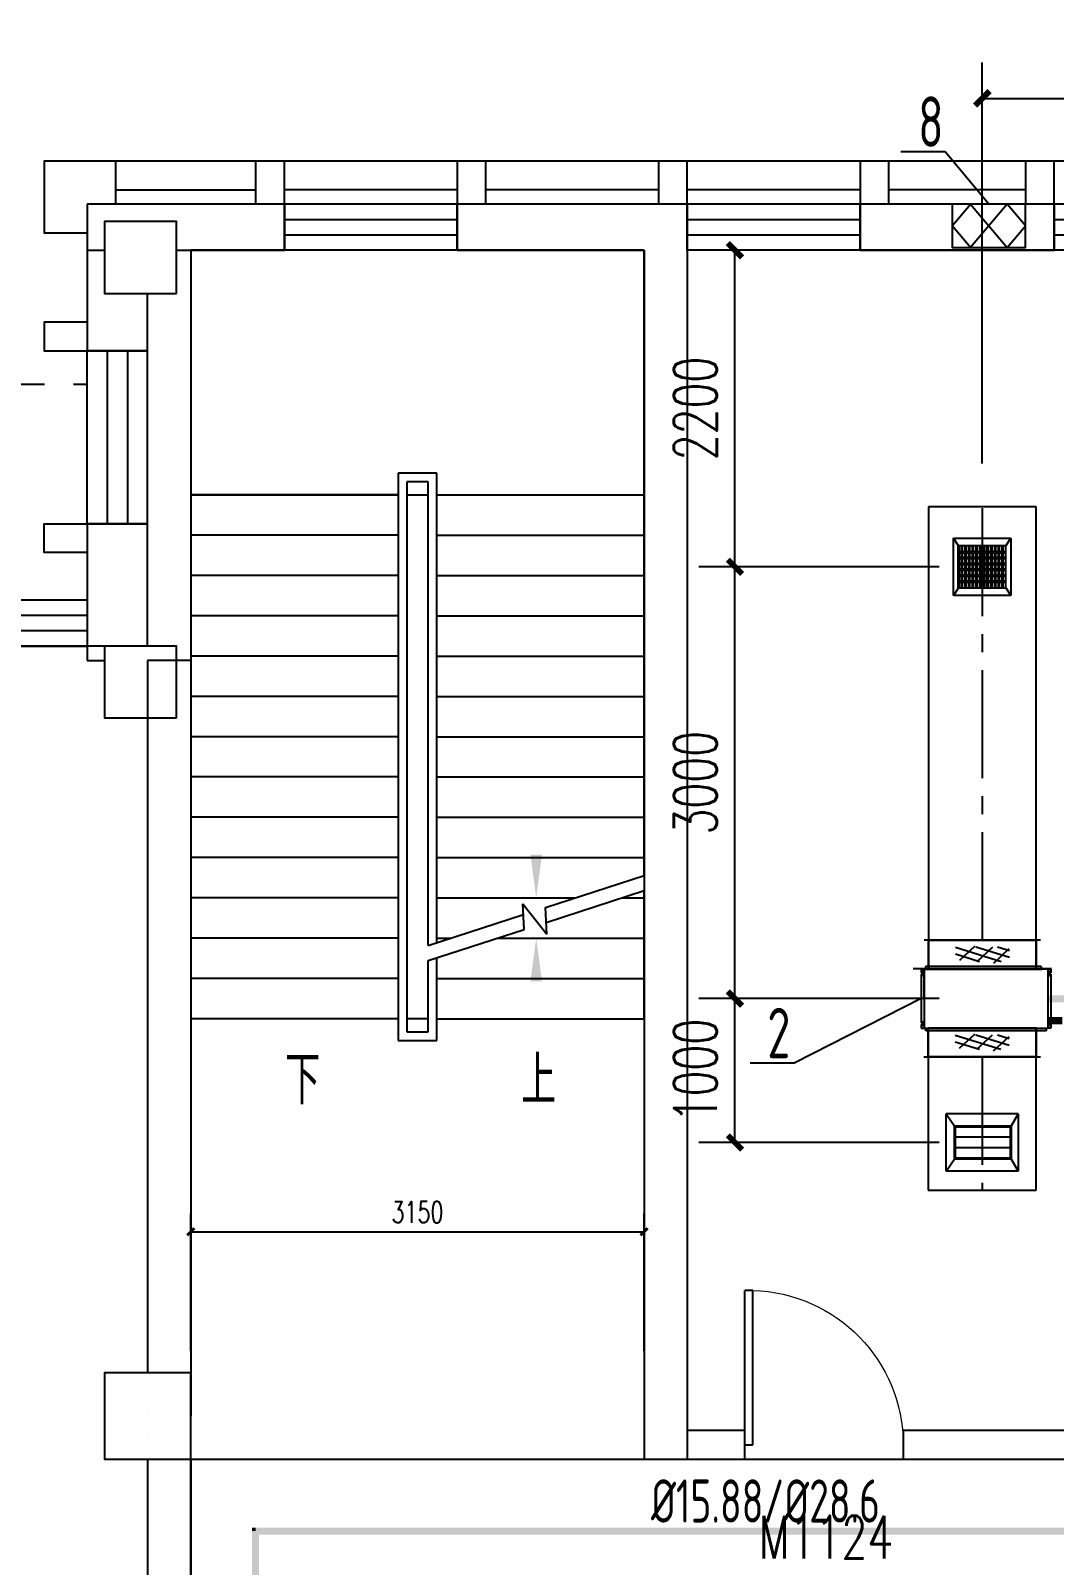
# Model space of a CAD drawing. Extents: x 1738143 to 1822243, y -608375 to -303375.
# Drawn here: x 1767924 to 1775036, y -506971 to -496308 of the extents above; entities that cross this region are included whole.
import ezdxf

# ---------------------------------------------------------------- set-up
doc = ezdxf.new("R2010")
doc.units = 0
doc.header["$LTSCALE"] = 1000
doc.header["$MEASUREMENT"] = 0
doc.linetypes.add('_DASH', pattern=[0.6, 0.4, -0.2])
doc.linetypes.add('CENTER2', pattern=[1.125, 0.75, -0.125, 0.125, -0.125])
for name, color, linetype in [('COLUMN', 9, 'Continuous'), ('CURTWALL', 4, 'Continuous'), ('DIM_SYMB', 3, 'Continuous'), ('DUCT-排风风口', 7, 'Continuous'), ('DUCT-送风中心线', 5, 'CENTER2'), ('DUCT-送风法兰', 2, 'Continuous'), ('DUCT-送风管', 4, 'Continuous'), ('DUCT-送风管端线', 2, 'Continuous'), ('DUCT-送风阀门', 7, 'Continuous'), ('PIPE-空冷凝水', 150, 'CENTER2'), ('PUB_DIM', 3, 'Continuous'), ('STAIR', 2, 'Continuous'), ('TH_DIM', 3, 'Continuous'), ('TH_TEXT', 7, 'Continuous'), ('VRV-EQUIP', 7, 'Continuous'), ('VRV-PIPE', 1, 'Continuous'), ('WALL', 9, 'Continuous'), ('WINDOW', 4, 'Continuous'), ('WINDOW_TEXT', 7, 'Continuous'), ('采暖', 7, 'Continuous')]:
    doc.layers.add(name, color=color, linetype=linetype)
doc.styles.add('_TCH_DIM', font='SIMPLEX', dxfattribs={"bigfont": 'GBCBIG'})
doc.styles.add('_TCH_DIM_T3', font='SIMPLEX', dxfattribs={"width": 0.705882, "bigfont": 'GBCBIG'})
doc.styles.add('_TCH_WINDOW', font='SIMPLEX', dxfattribs={"height": 3.5, "bigfont": 'GBCBIG'})
doc.styles.add('TSSD_Rein', font='Tssdeng.shx', dxfattribs={"width": 0.7, "bigfont": 'hztxt.shx'})
doc.dimstyles.new('_TCH_ARCH&&100', dxfattribs={"dimtxt": 297.5, "dimasz": 100, "dimexe": 250, "dimexo": 300, "dimgap": 126.25, "dimtad": 1, "dimdec": 0, "dimzin": 0, "dimdsep": 46, "dimtxsty": '_TCH_DIM_T3', "dimblk": 'ARCHTICK', "dimcen": 0.09, "dimclrt": 7, "dimazin": 2, "dimtfac": 1, "dimtdec": 0, "dimtix": 1, "dimtmove": 2, "dimatfit": 3, "dimfxl": 30, "dimtolj": 1, "dimtzin": 0, "dimarcsym": 0})
doc.dimstyles.new('_TCH_ARCH&&50', dxfattribs={"dimtxt": 148.75, "dimasz": 50, "dimexe": 125, "dimexo": 150, "dimgap": 63.125, "dimtad": 1, "dimdec": 0, "dimzin": 0, "dimdsep": 46, "dimtxsty": '_TCH_DIM_T3', "dimblk": 'ARCHTICK', "dimcen": 0.09, "dimclrt": 7, "dimazin": 2, "dimtfac": 1, "dimtdec": 0, "dimtix": 1, "dimtmove": 2, "dimatfit": 3, "dimfxl": 100, "dimtolj": 1, "dimtzin": 0, "dimarcsym": 0})

# ---------------------------------------------------------------- blocks, each defined once
blk = doc.blocks.new('_ArchTick')
at = {"color": 0, "linetype": 'ByBlock', "const_width": 0.4}
blk.add_lwpolyline([(-0.5, -0.5), (0.5, 0.5)], dxfattribs=at)
blk = doc.blocks.new('*D66')
at = {"layer": 'Defpoints', "color": 0, "transparency": 16777216}
for p in [(-15051, 15786), (-18201, 14806), (-15051, 14806)]:
    blk.add_point(p, dxfattribs=at)
at = {"layer": 'PUB_DIM', "color": 0, "lineweight": -2, "transparency": 16777216}
for p, q in [((-18201, 14956), (-18201, 15911)), ((-15051, 14956), (-15051, 15911)), ((-18201, 15786), (-15051, 15786))]:
    blk.add_line(p, q, dxfattribs=at)
at = {"layer": 'PUB_DIM', "color": 0, "lineweight": -2, "transparency": 16777216, "xscale": 50, "yscale": 50, "zscale": 50, "rotation": 180}
blk.add_blockref('_ArchTick', (-18201, 15786), dxfattribs=at)
at = {"layer": 'PUB_DIM', "color": 0, "lineweight": -2, "transparency": 16777216, "xscale": 50, "yscale": 50, "zscale": 50}
blk.add_blockref('_ArchTick', (-15051, 15786), dxfattribs=at)
at = {"layer": 'PUB_DIM', "color": 7, "transparency": 16777216, "insert": (-16626, 15923), "char_height": 148.8, "attachment_point": 5, "style": '_TCH_DIM_T3'}
blk.add_mtext('\\A1;3150', dxfattribs=at)
blk = doc.blocks.new('*D213')
at = {"layer": 'Defpoints', "color": 0, "transparency": 16777216}
for p in [(-15051, 15786), (-18201, 14806), (-15051, 14806)]:
    blk.add_point(p, dxfattribs=at)
at = {"layer": 'PUB_DIM', "color": 0, "lineweight": -2, "transparency": 16777216}
for p, q in [((-18201, 14956), (-18201, 15911)), ((-15051, 14956), (-15051, 15911)), ((-18201, 15786), (-15051, 15786))]:
    blk.add_line(p, q, dxfattribs=at)
at = {"layer": 'PUB_DIM', "color": 0, "lineweight": -2, "transparency": 16777216, "xscale": 50, "yscale": 50, "zscale": 50, "rotation": 180}
blk.add_blockref('_ArchTick', (-18201, 15786), dxfattribs=at)
at = {"layer": 'PUB_DIM', "color": 0, "lineweight": -2, "transparency": 16777216, "xscale": 50, "yscale": 50, "zscale": 50}
blk.add_blockref('_ArchTick', (-15051, 15786), dxfattribs=at)
at = {"layer": 'PUB_DIM', "color": 7, "transparency": 16777216, "insert": (-16626, 15923), "char_height": 148.8, "attachment_point": 5, "style": '_TCH_DIM_T3'}
blk.add_mtext('\\A1;3150', dxfattribs=at)
blk = doc.blocks.new('*D360')
at = {"layer": 'Defpoints', "color": 0, "transparency": 16777216}
for p in [(-15051, 15786), (-18201, 14806), (-15051, 14806)]:
    blk.add_point(p, dxfattribs=at)
at = {"layer": 'PUB_DIM', "color": 0, "lineweight": -2, "transparency": 16777216}
for p, q in [((-18201, 14956), (-18201, 15911)), ((-15051, 14956), (-15051, 15911)), ((-18201, 15786), (-15051, 15786))]:
    blk.add_line(p, q, dxfattribs=at)
at = {"layer": 'PUB_DIM', "color": 0, "lineweight": -2, "transparency": 16777216, "xscale": 50, "yscale": 50, "zscale": 50, "rotation": 180}
blk.add_blockref('_ArchTick', (-18201, 15786), dxfattribs=at)
at = {"layer": 'PUB_DIM', "color": 0, "lineweight": -2, "transparency": 16777216, "xscale": 50, "yscale": 50, "zscale": 50}
blk.add_blockref('_ArchTick', (-15051, 15786), dxfattribs=at)
at = {"layer": 'PUB_DIM', "color": 7, "transparency": 16777216, "insert": (-16626, 15923), "char_height": 148.8, "attachment_point": 5, "style": '_TCH_DIM_T3'}
blk.add_mtext('\\A1;3150', dxfattribs=at)
blk = doc.blocks.new('_FZHK')
blk.add_lwpolyline([(-0.5, -0.5), (0.5, -0.5), (0.5, 0.5), (-0.5, 0.5)], close=True)
blk = doc.blocks.new('$WINLIB2D$00000001')
at = {"color": 0}
for points in [[(-0.5, 0.5), (-0.5, -0.5)], [(-0.5, 0.5), (0.5, 0.5)], [(0.5, -0.5), (0.5, 0.5)], [(0.5, 0.1667), (-0.5, 0.1667)], [(0.5, -0.1667), (-0.5, -0.1667)], [(-0.5, -0.5), (0.5, -0.5)]]:
    blk.add_lwpolyline(points, dxfattribs=at)
blk = doc.blocks.new('$DorLib2D$00000001')
for p, q in [((0.45, 0.975), (0.5, 0.975)), ((0.45, 0), (0.45, 0.975)), ((0.5, 0), (0.5, 0.975)), ((0.5, 0), (0.45, 0))]:
    blk.add_line(p, q)
at = {"lineweight": 13}
blk.add_arc((0.475, 0), 0.975, 91.46928, 180, dxfattribs=at)
blk = doc.blocks.new('*D594')
at = {"layer": 'Defpoints', "color": 0, "transparency": 16777216}
for p in [(-15051, 15786), (-18201, 14806), (-15051, 14806)]:
    blk.add_point(p, dxfattribs=at)
at = {"layer": 'PUB_DIM', "color": 0, "lineweight": -2, "transparency": 16777216}
for p, q in [((-18201, 14956), (-18201, 15911)), ((-15051, 14956), (-15051, 15911)), ((-18201, 15786), (-15051, 15786))]:
    blk.add_line(p, q, dxfattribs=at)
at = {"layer": 'PUB_DIM', "color": 0, "lineweight": -2, "transparency": 16777216, "xscale": 50, "yscale": 50, "zscale": 50, "rotation": 180}
blk.add_blockref('_ArchTick', (-18201, 15786), dxfattribs=at)
at = {"layer": 'PUB_DIM', "color": 0, "lineweight": -2, "transparency": 16777216, "xscale": 50, "yscale": 50, "zscale": 50}
blk.add_blockref('_ArchTick', (-15051, 15786), dxfattribs=at)
at = {"layer": 'PUB_DIM', "color": 7, "transparency": 16777216, "insert": (-16626, 15923), "char_height": 148.8, "attachment_point": 5, "style": '_TCH_DIM_T3'}
blk.add_mtext('\\A1;3150', dxfattribs=at)
blk = doc.blocks.new('*D719')
at = {"layer": 'Defpoints', "color": 0, "transparency": 16777216}
for p in [(1776836, -496778), (1774536, -499615), (1776836, -499615)]:
    blk.add_point(p, dxfattribs=at)
at = {"layer": 'TH_DIM', "color": 0, "lineweight": -2, "transparency": 16777216}
for p, q in [((1774536, -499315), (1774536, -496528)), ((1776836, -499315), (1776836, -496528)), ((1774536, -496778), (1776836, -496778))]:
    blk.add_line(p, q, dxfattribs=at)
at = {"layer": 'TH_DIM', "color": 0, "lineweight": -2, "transparency": 16777216, "xscale": 100, "yscale": 100, "zscale": 100, "rotation": 180}
blk.add_blockref('_ArchTick', (1774536, -496778), dxfattribs=at)
at = {"layer": 'TH_DIM', "color": 0, "lineweight": -2, "transparency": 16777216, "xscale": 100, "yscale": 100, "zscale": 100}
blk.add_blockref('_ArchTick', (1776836, -496778), dxfattribs=at)
at = {"layer": 'TH_DIM', "color": 7, "transparency": 16777216, "insert": (1775686, -496503), "char_height": 297.5, "attachment_point": 5, "style": '_TCH_DIM_T3'}
blk.add_mtext('\\A1;2300', dxfattribs=at)
blk = doc.blocks.new('*D720')
at = {"layer": 'Defpoints', "color": 0, "transparency": 16777216}
for p in [(1772817, -497833), (1774535, -497833), (1774535, -500033)]:
    blk.add_point(p, dxfattribs=at)
at = {"layer": 'TH_DIM', "color": 0, "lineweight": -2, "transparency": 16777216}
for p, q in [((1774235, -497833), (1772567, -497833)), ((1772817, -500033), (1772817, -497833)), ((1774235, -500033), (1772567, -500033))]:
    blk.add_line(p, q, dxfattribs=at)
at = {"layer": 'TH_DIM', "color": 0, "lineweight": -2, "transparency": 16777216, "xscale": 100, "yscale": 100, "zscale": 100}
for p, rotation in [((1772817, -497833), 90), ((1772817, -500033), 270)]:
    blk.add_blockref('_ArchTick', p, dxfattribs=dict(at, rotation=rotation))
at = {"layer": 'TH_DIM', "color": 7, "transparency": 16777216, "insert": (1772542, -498933), "char_height": 297.5, "attachment_point": 5, "rotation": 90, "style": '_TCH_DIM_T3'}
blk.add_mtext('\\A1;2200', dxfattribs=at)
blk = doc.blocks.new('*D721')
at = {"layer": 'Defpoints', "color": 0, "transparency": 16777216}
for p in [(1772817, -500033), (1774535, -500033), (1774535, -503033)]:
    blk.add_point(p, dxfattribs=at)
at = {"layer": 'TH_DIM', "color": 0, "lineweight": -2, "transparency": 16777216}
for p, q in [((1774235, -500033), (1772567, -500033)), ((1772817, -503033), (1772817, -500033)), ((1774235, -503033), (1772567, -503033))]:
    blk.add_line(p, q, dxfattribs=at)
at = {"layer": 'TH_DIM', "color": 0, "lineweight": -2, "transparency": 16777216, "xscale": 100, "yscale": 100, "zscale": 100}
for p, rotation in [((1772817, -500033), 90), ((1772817, -503033), 270)]:
    blk.add_blockref('_ArchTick', p, dxfattribs=dict(at, rotation=rotation))
at = {"layer": 'TH_DIM', "color": 7, "transparency": 16777216, "insert": (1772542, -501533), "char_height": 297.5, "attachment_point": 5, "rotation": 90, "style": '_TCH_DIM_T3'}
blk.add_mtext('\\A1;3000', dxfattribs=at)
blk = doc.blocks.new('*D722')
at = {"layer": 'Defpoints', "color": 0, "transparency": 16777216}
for p in [(1772817, -503033), (1774535, -503033), (1774535, -504033)]:
    blk.add_point(p, dxfattribs=at)
at = {"layer": 'TH_DIM', "color": 0, "lineweight": -2, "transparency": 16777216}
for p, q in [((1774235, -503033), (1772567, -503033)), ((1772817, -504033), (1772817, -503033)), ((1774235, -504033), (1772567, -504033))]:
    blk.add_line(p, q, dxfattribs=at)
at = {"layer": 'TH_DIM', "color": 0, "lineweight": -2, "transparency": 16777216, "xscale": 100, "yscale": 100, "zscale": 100}
for p, rotation in [((1772817, -503033), 90), ((1772817, -504033), 270)]:
    blk.add_blockref('_ArchTick', p, dxfattribs=dict(at, rotation=rotation))
at = {"layer": 'TH_DIM', "color": 7, "transparency": 16777216, "insert": (1772542, -503533), "char_height": 297.5, "attachment_point": 5, "rotation": 90, "style": '_TCH_DIM_T3'}
blk.add_mtext('\\A1;1000', dxfattribs=at)
blk = doc.blocks.new('$风口$00000108')
for p, q in [((-250, 135), (-190, 75)), ((-250, -135), (-250, 135)), ((250, 135), (200, 75)), ((250, 135), (250, -135)), ((200, 25), (-190, 25)), ((200, -25), (-190, -25)), ((-250, -135), (-190, -75)), ((250, -135), (-250, -135)), ((200, -75), (250, -135))]:
    blk.add_line(p, q)
at = {"linetype": 'Continuous'}
blk.add_line((250, 135), (-250, 135), dxfattribs=at)
at = {"lineweight": 40}
for p, q in [((-190, 75), (200, 75)), ((-190, -75), (-190, 75)), ((200, 75), (200, -75)), ((-190, -75), (200, -75))]:
    blk.add_line(p, q, dxfattribs=at)
blk = doc.blocks.new('$风口$00000138')
for p, q in [((-195, 130), (195, 130)), ((-195, -130), (-195, 130)), ((-160, 95), (-195, 130)), ((160, 95), (-160, 95)), ((160, 95), (195, 130)), ((160, -95), (160, 95)), ((195, 130), (195, -130)), ((-160, -95), (-195, -130)), ((195, -130), (-195, -130)), ((-160, -95), (160, -95)), ((160, -95), (195, -130))]:
    blk.add_line(p, q)
at = {"lineweight": 40}
blk.add_line((-160, 95), (-160, -95), dxfattribs=at)
at = {"lineweight": -3}
for p, q in [((-140, -95), (-140, 95)), ((-135, 95), (-135, -95)), ((-115, -95), (-115, 95)), ((-110, 95), (-110, -95)), ((-90, -95), (-90, 95)), ((-85, 95), (-85, -95)), ((-65, -95), (-65, 95)), ((-60, 95), (-60, -95)), ((-40, -95), (-40, 95)), ((-35, 95), (-35, -95)), ((-15, -95), (-15, 95)), ((-10, 95), (-10, -95)), ((10, -95), (10, 95)), ((15, 95), (15, -95)), ((35, -95), (35, 95)), ((40, 95), (40, -95)), ((60, -95), (60, 95)), ((65, 95), (65, -95)), ((85, -95), (85, 95)), ((90, 95), (90, -95)), ((110, -95), (110, 95)), ((115, 95), (115, -95)), ((135, -95), (135, 95)), ((140, 95), (140, -95)), ((-140, 68.5), (-160, 68.5)), ((-160, 64), (-140, 64)), ((-140, 42), (-160, 42)), ((-160, 37.5), (-140, 37.5)), ((-140, 15.5), (-160, 15.5)), ((-160, 11), (-140, 11)), ((-115, 68.5), (-135, 68.5)), ((-135, 64), (-115, 64)), ((-115, 42), (-135, 42)), ((-135, 37.5), (-115, 37.5)), ((-115, 15.5), (-135, 15.5)), ((-135, 11), (-115, 11)), ((-90, 68.5), (-110, 68.5)), ((-110, 64), (-90, 64)), ((-90, 42), (-110, 42)), ((-110, 37.5), (-90, 37.5)), ((-90, 15.5), (-110, 15.5)), ((-110, 11), (-90, 11)), ((-65, 68.5), (-85, 68.5)), ((-85, 64), (-65, 64)), ((-65, 42), (-85, 42)), ((-85, 37.5), (-65, 37.5)), ((-65, 15.5), (-85, 15.5)), ((-85, 11), (-65, 11)), ((-40, 68.5), (-60, 68.5)), ((-60, 64), (-40, 64)), ((-40, 42), (-60, 42)), ((-60, 37.5), (-40, 37.5)), ((-40, 15.5), (-60, 15.5)), ((-60, 11), (-40, 11)), ((-15, 68.5), (-35, 68.5)), ((-35, 64), (-15, 64)), ((-15, 42), (-35, 42)), ((-35, 37.5), (-15, 37.5)), ((-15, 15.5), (-35, 15.5)), ((-35, 11), (-15, 11)), ((10, 68.5), (-10, 68.5)), ((-10, 64), (10, 64)), ((10, 42), (-10, 42)), ((-10, 37.5), (10, 37.5)), ((10, 15.5), (-10, 15.5)), ((-10, 11), (10, 11)), ((35, 68.5), (15, 68.5)), ((15, 64), (35, 64)), ((35, 42), (15, 42)), ((15, 37.5), (35, 37.5)), ((35, 15.5), (15, 15.5)), ((15, 11), (35, 11)), ((60, 68.5), (40, 68.5)), ((40, 64), (60, 64)), ((60, 42), (40, 42)), ((40, 37.5), (60, 37.5)), ((60, 15.5), (40, 15.5)), ((40, 11), (60, 11)), ((85, 68.5), (65, 68.5)), ((65, 64), (85, 64)), ((85, 42), (65, 42)), ((65, 37.5), (85, 37.5)), ((85, 15.5), (65, 15.5)), ((65, 11), (85, 11)), ((110, 68.5), (90, 68.5)), ((90, 64), (110, 64)), ((110, 42), (90, 42)), ((90, 37.5), (110, 37.5)), ((110, 15.5), (90, 15.5)), ((90, 11), (110, 11)), ((135, 68.5), (115, 68.5)), ((115, 64), (135, 64)), ((135, 42), (115, 42)), ((115, 37.5), (135, 37.5)), ((135, 15.5), (115, 15.5)), ((115, 11), (135, 11)), ((160, 68.5), (140, 68.5)), ((140, 64), (160, 64)), ((160, 42), (140, 42)), ((140, 37.5), (160, 37.5)), ((160, 15.5), (140, 15.5)), ((140, 11), (160, 11)), ((-140, -11), (-160, -11)), ((-160, -15.5), (-140, -15.5)), ((-140, -37.5), (-160, -37.5)), ((-160, -42), (-140, -42)), ((-140, -64), (-160, -64)), ((-160, -68.5), (-140, -68.5)), ((-115, -11), (-135, -11)), ((-135, -15.5), (-115, -15.5)), ((-115, -37.5), (-135, -37.5)), ((-135, -42), (-115, -42)), ((-115, -64), (-135, -64)), ((-135, -68.5), (-115, -68.5)), ((-90, -11), (-110, -11)), ((-110, -15.5), (-90, -15.5)), ((-90, -37.5), (-110, -37.5)), ((-110, -42), (-90, -42)), ((-90, -64), (-110, -64)), ((-110, -68.5), (-90, -68.5)), ((-65, -11), (-85, -11)), ((-85, -15.5), (-65, -15.5)), ((-65, -37.5), (-85, -37.5)), ((-85, -42), (-65, -42)), ((-65, -64), (-85, -64)), ((-85, -68.5), (-65, -68.5)), ((-40, -11), (-60, -11)), ((-60, -15.5), (-40, -15.5)), ((-40, -37.5), (-60, -37.5)), ((-60, -42), (-40, -42)), ((-40, -64), (-60, -64)), ((-60, -68.5), (-40, -68.5)), ((-15, -11), (-35, -11)), ((-35, -15.5), (-15, -15.5)), ((-15, -37.5), (-35, -37.5)), ((-35, -42), (-15, -42)), ((-15, -64), (-35, -64)), ((-35, -68.5), (-15, -68.5)), ((10, -11), (-10, -11)), ((-10, -15.5), (10, -15.5)), ((10, -37.5), (-10, -37.5)), ((-10, -42), (10, -42)), ((10, -64), (-10, -64)), ((-10, -68.5), (10, -68.5)), ((35, -11), (15, -11)), ((15, -15.5), (35, -15.5)), ((35, -37.5), (15, -37.5)), ((15, -42), (35, -42)), ((35, -64), (15, -64)), ((15, -68.5), (35, -68.5)), ((60, -11), (40, -11)), ((40, -15.5), (60, -15.5)), ((60, -37.5), (40, -37.5)), ((40, -42), (60, -42)), ((60, -64), (40, -64)), ((40, -68.5), (60, -68.5)), ((85, -11), (65, -11)), ((65, -15.5), (85, -15.5)), ((85, -37.5), (65, -37.5)), ((65, -42), (85, -42)), ((85, -64), (65, -64)), ((65, -68.5), (85, -68.5)), ((110, -11), (90, -11)), ((90, -15.5), (110, -15.5)), ((110, -37.5), (90, -37.5)), ((90, -42), (110, -42)), ((110, -64), (90, -64)), ((90, -68.5), (110, -68.5)), ((135, -11), (115, -11)), ((115, -15.5), (135, -15.5)), ((135, -37.5), (115, -37.5)), ((115, -42), (135, -42)), ((135, -64), (115, -64)), ((115, -68.5), (135, -68.5)), ((160, -11), (140, -11)), ((140, -15.5), (160, -15.5)), ((160, -37.5), (140, -37.5)), ((140, -42), (160, -42)), ((160, -64), (140, -64)), ((140, -68.5), (160, -68.5))]:
    blk.add_line(p, q, dxfattribs=at)
blk = doc.blocks.new('00000589Body')
at = {"color": 0, "linetype": 'ByBlock', "lineweight": -2}
for p, q in [((250, 500), (-250, 500)), ((-250, -500), (-250, 500)), ((250, -500), (250, 500)), ((-250, -500), (250, -500))]:
    blk.add_line(p, q, dxfattribs=at)
at = {"color": 0, "linetype": 'ByBlock'}
for p, q in [((-125, -174), (120, 250)), ((-125, 26), (4, 250)), ((145, 69), (-105, 213)), ((125, -93), (-125, 51)), ((-53, -250), (125, 59)), ((96, -246), (-154, -102)), ((62, -250), (125, -141))]:
    blk.add_line(p, q, dxfattribs=at)
blk = doc.blocks.new('$VRV_海信日立$00000013')
for p, q in [((382, 147.5), (-422, 147.5)), ((-422, 147.5), (-422, 135.5)), ((382, 147.5), (382, 135.5)), ((-450, 135), (-430, 135)), ((-450, 135), (-450, 118.25)), ((-443.5, 118.25), (-450, 118.25)), ((-443.5, 111.75), (-450, 111.75)), ((-450, 111.75), (-450, -111.75)), ((-443.5, 118.25), (-443.5, 121.5)), ((-443.5, 108.5), (-443.5, 111.75)), ((-436.5, 121.5), (-436.5, 108.5)), ((-430, 135), (-430, -135)), ((-429.6, 134.6), (-430, 134.6)), ((-430, -0.5), (-430, 134.6)), ((-429.6, 135), (-429.6, 134.6)), ((-429.6, 135), (389, 135)), ((-429, 135.5), (-429, 135)), ((389, 135.5), (-429, 135.5)), ((389, 135), (-429, 135)), ((375, 135.5), (375, 135)), ((389, 135.5), (389, 135)), ((389, 134.6), (389, 135)), ((430, 134.6), (389, 134.6)), ((430, 134.6), (429.6, 134.6)), ((430, 135), (430, -135)), ((450, 135), (430, 135)), ((430, 134.6), (430, -6.5)), ((436.5, 121.5), (436.5, 108.5)), ((443.5, 118.25), (443.5, 121.5)), ((443.5, 118.25), (450, 118.25)), ((443.5, 111.75), (450, 111.75)), ((443.5, 108.5), (443.5, 111.75)), ((450, 135), (450, 118.25)), ((450, 111.75), (450, -111.75)), ((430, -46.617211), (430, -74.743728)), ((-443.5, -111.75), (-450, -111.75)), ((-450, -118.25), (-450, -135)), ((-443.5, -118.25), (-450, -118.25)), ((-450, -135), (-430, -135)), ((-443.5, -108.5), (-443.5, -111.75)), ((-443.5, -118.25), (-443.5, -121.5)), ((-436.5, -121.5), (-436.5, -108.5)), ((-430, -134.6), (-429.6, -134.6)), ((-429.6, -134.6), (-429.6, -135)), ((-429.6, -135), (-425, -135)), ((-425, -135), (425.014933, -135)), ((-425, -135.5), (-425, -135)), ((-425, -135.5), (425.014933, -135.5)), ((-418, -147.5), (-418, -135)), ((418, -135.5), (418, -147.5)), ((425, -135), (425, -135.5)), ((429.6, -135), (425.014933, -135)), ((430, -134.6), (429.6, -134.6)), ((429.6, -134.6), (429.6, -135)), ((430, -84.256272), (430, -135)), ((450, -135), (430, -135)), ((436.5, -108.5), (436.5, -121.5)), ((443.5, -108.5), (443.5, -111.75)), ((443.5, -111.75), (450, -111.75)), ((443.5, -118.25), (450, -118.25)), ((443.5, -118.25), (443.5, -121.5)), ((450, -118.25), (450, -135)), ((418, -147.5), (-418, -147.5))]:
    blk.add_line(p, q)
for centre, start, end in [((-440, 121.5), 90, 180), ((-440, 108.5), 180, 270), ((-440, 121.5), 0, 90), ((-440, 108.5), 270, 0), ((440, 121.5), 90, 180), ((440, 108.5), 180, 270), ((440, 121.5), 0, 90), ((440, 108.5), 270, 0), ((-440, -108.5), 90, 180), ((-440, -121.5), 180, 270), ((-440, -108.5), 0, 90), ((-440, -121.5), 270, 0), ((440, -108.5), 90, 180), ((440, -121.5), 180, 270), ((440, -108.5), 0, 90), ((440, -121.5), 270, 0)]:
    blk.add_arc(centre, 3.5, start, end)
blk = doc.blocks.new('A$C67117B41')
blk.add_line((21719.1, 23226.2), (-18720.9, 23226.2))
for points in [[(-18720.9, 22926.2), (-18720.9, 23226.2), (-19220.9, 23226.2), (-19220.9, 22726.2), (-18920.9, 22726.2)], [(-17550.9, 22926.2), (-17550.9, 23226.2), (-17750.9, 23226.2), (-17750.9, 22926.2)], [(-16150.9, 22926.2), (-16150.9, 23226.2), (-16350.9, 23226.2), (-16350.9, 22926.2)], [(-14750.9, 22926.2), (-14750.9, 23226.2), (-14950.9, 23226.2), (-14950.9, 22926.2)], [(-13350.9, 22926.2), (-13350.9, 23226.2), (-13550.9, 23226.2), (-13550.9, 22926.2)], [(-12200.9, 22926.2), (-12200.9, 23226.2), (-12400.9, 23226.2), (-12400.9, 22926.2)], [(-18720.9, 23026.2), (-17750.9, 23026.2)], [(-16350.9, 23026.2), (-17550.9, 23026.2)], [(-14950.9, 23026.2), (-16150.9, 23026.2)], [(-13550.9, 23026.2), (-14750.9, 23026.2)], [(-12400.9, 23026.2), (-13350.9, 23026.2)], [(-18200.9, 22206.2), (-18200.9, 14806.2)], [(-18920.9, 22106.2), (-19220.9, 22106.2), (-19220.9, 21906.2), (-18920.9, 21906.2)], [(-18200.9, 21906.2), (-18200.9, 14506.2)], [(-18920.9, 20506.2), (-19220.9, 20506.2), (-19220.9, 20706.2), (-18920.9, 20706.2)], [(6119.1, -2213.8), (6119.1, -8113.8), (-35120.9, -8113.8), (-35120.9, 20176.2), (-18920.9, 20176.2)]]:
    blk.add_lwpolyline(points)
at = {"color": 4, "linetype": '_DASH'}
blk.add_lwpolyline([(-37016.9, 21676.2), (-37016.9, 21676.2), (-18920.9, 21676.2)], dxfattribs=at)
at = {"layer": 'CURTWALL'}
for p, q in [((-35120.9, 20176.2), (-18920.9, 20176.2)), ((-18920.9, 20176.2), (-18920.9, 19856.2)), ((-35014.2, 20069.6), (-18920.9, 20069.6)), ((-34907.5, 19962.9), (-18920.9, 19962.9)), ((-34800.9, 19856.2), (-18920.9, 19856.2))]:
    blk.add_line(p, q, dxfattribs=at)
at = {"layer": 'DIM_SYMB'}
for points in [[(-17450.9, 17126.2, 0, 0, 0), (-17450.9, 21756.2, 0, 0, 0), (-15800.9, 21756.2, 0, 0, 0), (-15800.9, 18106.2, 0, 80, 0), (-15800.9, 18406.2, 0, 0, 0)], [(-15800.9, 17126.2, 0, 0, 0), (-15800.9, 17826.2, 0, 80, 0), (-15800.9, 17526.2, 0, 0, 0)]]:
    blk.add_lwpolyline(points, format="xyseb", dxfattribs=at)
at = {"layer": 'STAIR'}
for p, q in [((-15050.9, 22606.2), (-18200.9, 22606.2)), ((-18200.9, 22606.2), (-18200.9, 20906.2)), ((-15050.9, 20906.2), (-15050.9, 22606.2)), ((-16490.9, 21056.2), (-16760.9, 21056.2)), ((-16760.9, 21056.2), (-16760.9, 17116.2)), ((-16490.9, 17794.8), (-16490.9, 21056.2)), ((-18200.9, 20906.2), (-18200.9, 17266.2)), ((-16760.9, 20906.2), (-18200.9, 20906.2)), ((-18200.9, 20906.2), (-16760.9, 20906.2)), ((-16550.9, 20996.2), (-16700.9, 20996.2)), ((-16700.9, 20996.2), (-16700.9, 17176.2)), ((-16700.9, 20906.2), (-16700.9, 17266.2)), ((-16700.9, 20906.2), (-16550.9, 20906.2)), ((-16550.9, 17775.4), (-16550.9, 20996.2)), ((-16550.9, 17775.4), (-16550.9, 20906.2)), ((-16490.9, 20906.2), (-15050.9, 20906.2)), ((-16490.9, 20906.2), (-15050.9, 20906.2)), ((-15050.9, 18262.2), (-15050.9, 20906.2)), ((-16760.9, 20626.2), (-18200.9, 20626.2)), ((-16490.9, 20626.2), (-15050.9, 20626.2)), ((-16760.9, 20346.2), (-18200.9, 20346.2)), ((-16490.9, 20346.2), (-15050.9, 20346.2)), ((-16760.9, 20066.2), (-18200.9, 20066.2)), ((-16490.9, 20066.2), (-15050.9, 20066.2)), ((-16760.9, 19786.2), (-18200.9, 19786.2)), ((-16490.9, 19786.2), (-15050.9, 19786.2)), ((-16760.9, 19506.2), (-18200.9, 19506.2)), ((-16490.9, 19506.2), (-15050.9, 19506.2)), ((-16760.9, 19226.2), (-18200.9, 19226.2)), ((-16490.9, 19226.2), (-15050.9, 19226.2)), ((-16760.9, 18946.2), (-18200.9, 18946.2)), ((-16490.9, 18946.2), (-15050.9, 18946.2)), ((-16760.9, 18666.2), (-18200.9, 18666.2)), ((-16490.9, 18666.2), (-15050.9, 18666.2)), ((-16760.9, 18386.2), (-18200.9, 18386.2)), ((-16490.9, 18386.2), (-15050.9, 18386.2)), ((-15737.1, 18039.5), (-15050.9, 18262.2)), ((-15731.7, 17936.1), (-15050.9, 18157.1)), ((-15050.9, 17266.2), (-15050.9, 18157.1)), ((-16760.9, 18106.2), (-18200.9, 18106.2)), ((-16490.9, 18106.2), (-15531.5, 18106.2)), ((-15883.6, 17886.8), (-15892.9, 18065)), ((-15892.9, 18065), (-15727.4, 17853)), ((-15727.4, 17853), (-15737.1, 18039.5)), ((-15207.6, 18106.2), (-15050.9, 18106.2)), ((-16550.9, 17775.4), (-15889, 17990.2)), ((-16760.9, 17826.2), (-18200.9, 17826.2)), ((-16550.9, 17670.2), (-15883.6, 17886.8)), ((-16490.9, 17826.2), (-16394.2, 17826.2)), ((-16070.2, 17826.2), (-15050.9, 17826.2)), ((-16550.9, 17266.2), (-16550.9, 17670.2)), ((-16550.9, 17176.2), (-16550.9, 17670.2)), ((-16490.9, 17116.2), (-16490.9, 17689.7)), ((-16760.9, 17546.2), (-18200.9, 17546.2)), ((-16490.9, 17546.2), (-15050.9, 17546.2)), ((-16760.9, 17266.2), (-18200.9, 17266.2)), ((-16550.9, 17266.2), (-16700.9, 17266.2)), ((-16700.9, 17176.2), (-16550.9, 17176.2)), ((-16490.9, 17266.2), (-15050.9, 17266.2)), ((-16760.9, 17116.2), (-16490.9, 17116.2))]:
    blk.add_line(p, q, dxfattribs=at)
at = {"layer": 'WALL'}
for p, q in [((-17550.9, 22926.2), (-18920.9, 22926.2)), ((-18920.9, 22926.2), (-18920.9, 22606.2)), ((-17550.9, 22606.2), (-17550.9, 22926.2)), ((-14950.9, 22926.2), (-16350.9, 22926.2)), ((-16350.9, 22926.2), (-16350.9, 22606.2)), ((-14750.9, 22926.2), (-14950.9, 22926.2)), ((-14750.9, 22606.2), (-14750.9, 22926.2)), ((-12200.9, 22926.2), (-13550.9, 22926.2)), ((-13550.9, 22926.2), (-13550.9, 22606.2)), ((-12200.9, 22606.2), (-12200.9, 22926.2)), ((-18920.9, 22606.2), (-18920.9, 21906.2)), ((-18920.9, 22606.2), (-18800.9, 22606.2)), ((-18300.9, 22606.2), (-17550.9, 22606.2)), ((-16350.9, 22606.2), (-15050.9, 22606.2)), ((-15050.9, 22606.2), (-15050.9, 14206.2)), ((-14750.9, 22606.2), (-14750.9, 14406.2)), ((-13550.9, 22606.2), (-12200.9, 22606.2)), ((-18500.9, 21906.2), (-18500.9, 22306.2)), ((-18920.9, 21906.2), (-18500.9, 21906.2)), ((-18500.9, 20706.2), (-18920.9, 20706.2)), ((-18920.9, 20706.2), (-18920.9, 19756.2)), ((-18500.9, 19856.2), (-18500.9, 20706.2)), ((-18920.9, 19756.2), (-18800.9, 19756.2)), ((-18500.9, 19756.2), (-18500.9, 14806.2)), ((-18200.9, 19756.2), (-18500.9, 19756.2)), ((-18200.9, 19756.2), (-18200.9, 14806.2)), ((-18500.9, 14506.2), (-18500.9, 14506.2)), ((-14350.9, 14406.2), (-14750.9, 14406.2)), ((-14350.9, 14206.2), (-14350.9, 14406.2)), ((-10700.9, 14406.2), (-13250.9, 14406.2)), ((-13250.9, 14406.2), (-13250.9, 14206.2)), ((-18500.9, 14356.2), (-18500.9, 14356.2)), ((-18500.9, 14206.2), (-18500.9, 14206.2)), ((-18500.9, 14206.2), (-18500.9, 9006.4)), ((-18200.9, 14206.2), (-18200.9, 9006.4)), ((-15050.9, 14206.2), (-14350.9, 14206.2)), ((-13250.9, 14206.2), (-10700.9, 14206.2))]:
    blk.add_line(p, q, dxfattribs=at)
at = {"layer": 'COLUMN', "rotation": 90}
for p, xscale, yscale, zscale in [((-18550.9, 22556.2), 500, 500, 500), ((-18550.9, 19606.2), 500.0000000870787, 500, 500), ((-18500.9, 14506.2), 600, 600, 600)]:
    blk.add_blockref('_FZHK', p, dxfattribs=dict(at, xscale=xscale, yscale=yscale, zscale=zscale))
at = {"layer": 'WINDOW', "xscale": 1200, "zscale": 1200}
for p, yscale, rotation in [((-16950.9, 22766.2), 320, 180), ((-14150.9, 22766.2), 320, 180), ((-11600.9, 22766.2), 320, 180), ((-18710.9, 21306.2), 420, 90)]:
    blk.add_blockref('$WINLIB2D$00000001', p, dxfattribs=dict(at, yscale=yscale, rotation=rotation))
at = {"layer": 'WINDOW'}
ref = blk.add_blockref('$DorLib2D$00000001', (-13800.9, 14306.2), dxfattribs=dict(at, xscale=1100, yscale=-1100, zscale=1100, rotation=180.000000000018))
ref.add_attrib('A', 'M1124', (-14255.9, 13515.4), dxfattribs={"layer": 'WINDOW_TEXT', "height": 297.5, "style": '_TCH_WINDOW', "width": 0.705882})
at = {"layer": 'DIM_SYMB', "color": 7, "style": '_TCH_DIM'}
for s, p in [('下', (-17545.8, 16671.2)), ('上', (-15905.1, 16671.2))]:
    blk.add_text(s, height=337.6, dxfattribs=at).set_placement(p)
at = {"layer": 'PUB_DIM'}
for picture in ['*D66', '*D213', '*D360', '*D594']:
    dim = blk.add_aligned_dim(p1=(-18200.9, 14806.2), p2=(-15050.9, 14806.2), distance=979.3, dimstyle='_TCH_ARCH&&50', dxfattribs=at)
    dim.commit()
    dim.dimension.update_dxf_attribs({"geometry": picture, "text_midpoint": (-16625.9, 15923)})

msp = doc.modelspace()

# ---------------------------------------------------------------- hatches: boundary and pattern name
at = {"layer": 'VRV-PIPE', "linetype": 'Continuous'}
for points in [[(1769486.2, -506733.2), (1769461.2, -506733.2), (1769461.2, -506708.2)], [(1769486.2, -506733.2), (1769486.2, -506708.2), (1769461.2, -506708.2)]]:
    msp.add_hatch(color=256, dxfattribs=at).paths.add_polyline_path(points)

# ---------------------------------------------------------------- linework, layer by layer
for p, q in [((1774277.6, -497149.3, 600.2), (1773970.3, -497149.3, 600.2)), ((1774581.9, -497513.2), (1774277.6, -497149.3, 600.2)), ((1774112.2, -503033, 2500), (1773229.7, -503481.7, 600.2)), ((1773229.7, -503481.7, 600.2), (1772922.4, -503481.7, 600.2))]:
    msp.add_line(p, q)
at = {"color": 1}
msp.add_lwpolyline([(1774836.2, -497513.2), (1774327.6, -497513.2), (1774327.6, -497813.2), (1774836.2, -497813.2)], close=True, dxfattribs=at)
for points in [[(1774836.2, -497663.2), (1774709, -497513.2), (1774454.8, -497813.2), (1774327.6, -497663.2), (1774454.8, -497513.2), (1774709, -497813.2)], [(1772486.2, -506233.2), (1776836.2, -506233.2), (1776836.2, -497833.2), (1772486.2, -497833.2)]]:
    msp.add_lwpolyline(points, close=True)
for points in [[(1752436.2, -513558.2), (1752436.2, -511633), (1769036.2, -511633), (1769036.2, -506233.2), (1785036.2, -506233.2), (1785036.2, -497833.2), (1808436.2, -497833.2), (1808836.2, -498333.2), (1808836.2, -521533.2), (1808436.2, -522033.2), (1793036.2, -522033.2), (1793036.2, -527633.2), (1792536.2, -528233.2), (1752436.2, -528233.2), (1752447.2, -500582.6), (1768736.2, -500582.6)], [(1752442.8, -511633), (1769036.2, -511633), (1769036.2, -506233.2), (1785036.2, -506233.2), (1785036.2, -497833.2), (1808436.2, -497833.2), (1808836.2, -498383.2), (1808836.2, -521533.2), (1808436.2, -522033.2), (1793036.2, -522033.2), (1793036.2, -527633.2), (1792536.2, -528233.2), (1752436.2, -528233.2), (1752442.8, -511633)]]:
    msp.add_lwpolyline(points)
at = {"layer": 'DUCT-送风中心线'}
for p, q in [((1774536.2, -502626.3), (1774536.2, -499615.4)), ((1774534.9, -503437.9), (1774534.9, -504364.4))]:
    msp.add_line(p, q, dxfattribs=at)
at = {"layer": 'DUCT-送风法兰'}
for p, q in [((1774941.2, -502626.4), (1774131.2, -502626.4)), ((1775016.2, -502826.8), (1774056.2, -502826.8)), ((1774941.2, -502826.6), (1774131.2, -502826.6)), ((1774129.9, -503237.6), (1774939.9, -503237.6)), ((1774129.9, -503437.8), (1774939.9, -503437.8))]:
    msp.add_line(p, q, dxfattribs=at)
at = {"layer": 'DUCT-送风管'}
for p, q in [((1774911.2, -499615.4), (1774161.2, -499615.4)), ((1774161.2, -499615.4), (1774161.2, -502626.3)), ((1774911.2, -502626.3), (1774911.2, -499615.4)), ((1774161.2, -502826.5), (1774161.2, -502626.5)), ((1774911.2, -502626.5), (1774911.2, -502826.5)), ((1774159.9, -503437.7), (1774159.9, -503237.7)), ((1774909.9, -503237.7), (1774909.9, -503437.7)), ((1774159.9, -503437.9), (1774159.9, -504364.4)), ((1774909.9, -504364.4), (1774909.9, -503437.9)), ((1774159.9, -504364.4), (1774909.9, -504364.4))]:
    msp.add_line(p, q, dxfattribs=at)
at = {"layer": 'DUCT-送风管端线'}
for p, q in [((1774161.2, -502626.3), (1774911.2, -502626.3)), ((1774161.2, -502626.5), (1774911.2, -502626.5)), ((1774161.2, -502826.5), (1774911.2, -502826.5)), ((1774159.9, -503237.7), (1774909.9, -503237.7)), ((1774159.9, -503437.7), (1774909.9, -503437.7)), ((1774909.9, -503437.9), (1774159.9, -503437.9))]:
    msp.add_line(p, q, dxfattribs=at)
at = {"layer": 'PIPE-空冷凝水', "linetype": 'CENTER2', "const_width": 50}
msp.add_lwpolyline([(1774992.2, -503186), (1775092.2, -503186)], dxfattribs=at)
at = {"layer": 'VRV-PIPE', "linetype": 'Continuous', "const_width": 50}
for points in [[(1774992.2, -503034.5), (1775242.2, -503034.5)], [(1769486.2, -512133), (1769486.2, -506733.2)], [(1769486.2, -506733.2), (1775986.9, -506733.2)]]:
    msp.add_lwpolyline(points, dxfattribs=at)

# ---------------------------------------------------------------- block references
msp.add_blockref('A$C67117B41', (1787237.1, -520439.4))
at = {"layer": 'DUCT-排风风口', "xscale": 1.025641025641026, "yscale": 1.538461538461539}
msp.add_blockref('$风口$00000138', (1774534.9, -500033.2, 2600), dxfattribs=at)
at = {"layer": 'DUCT-排风风口', "yscale": 1.481481481481482}
msp.add_blockref('$风口$00000108', (1774534.9, -504033.2, 2600), dxfattribs=at)
at = {"layer": 'DUCT-送风阀门', "xscale": 0.4, "yscale": 0.75, "rotation": 89.99999999999999}
for p in [(1774536.2, -502726.5, 2500), (1774534.9, -503337.7, 2500)]:
    msp.add_blockref('00000589Body', p, dxfattribs=at)
at = {"layer": 'VRV-EQUIP', "yscale": 1.515254237288136}
msp.add_blockref('$VRV_海信日立$00000013', (1774562.2, -503033, 2500), dxfattribs=at)

# ---------------------------------------------------------------- texts
at = {"layer": 'TH_TEXT', "style": 'TSSD_Rein', "width": 0.7}
for s, p in [('8', (1774090.2, -497114.8, 600.2)), ('2', (1773042.3, -503447.2, 600.2))]:
    msp.add_text(s, height=350, dxfattribs=at).set_placement(p)
at = {"layer": '采暖', "insert": (1772234.1, -506673.9, 5000), "char_height": 300, "width": 28472.73, "attachment_point": 7, "line_spacing_factor": 0.96, "style": 'TSSD_Rein'}
msp.add_mtext('{\\Ftssdeng,tssdchn|c134;%%C15.88/%%C28.6}', dxfattribs=at)

# ---------------------------------------------------------------- dimensions: what is measured, and where the dimension line sits
at = {"layer": 'TH_DIM'}
for p1, p2, distance, picture, middle in [((1774536.2, -499615.4), (1776836.2, -499615.4), 2837.5, '*D719', (1775686.2, -496503)), ((1774534.9, -500033.2), (1774534.9, -497833.2), 1717.5, '*D720', (1772542.3, -498933.2)), ((1774534.9, -503032.8), (1774534.9, -500033.2), 1717.5, '*D721', (1772542.3, -501533)), ((1774534.9, -504033.2), (1774534.9, -503032.8), 1717.5, '*D722', (1772542.3, -503533))]:
    dim = msp.add_aligned_dim(p1=p1, p2=p2, distance=distance, dimstyle='_TCH_ARCH&&100', dxfattribs=at)
    dim.commit()
    dim.dimension.update_dxf_attribs({"geometry": picture, "text_midpoint": middle})

doc.saveas('drawing.dxf')
